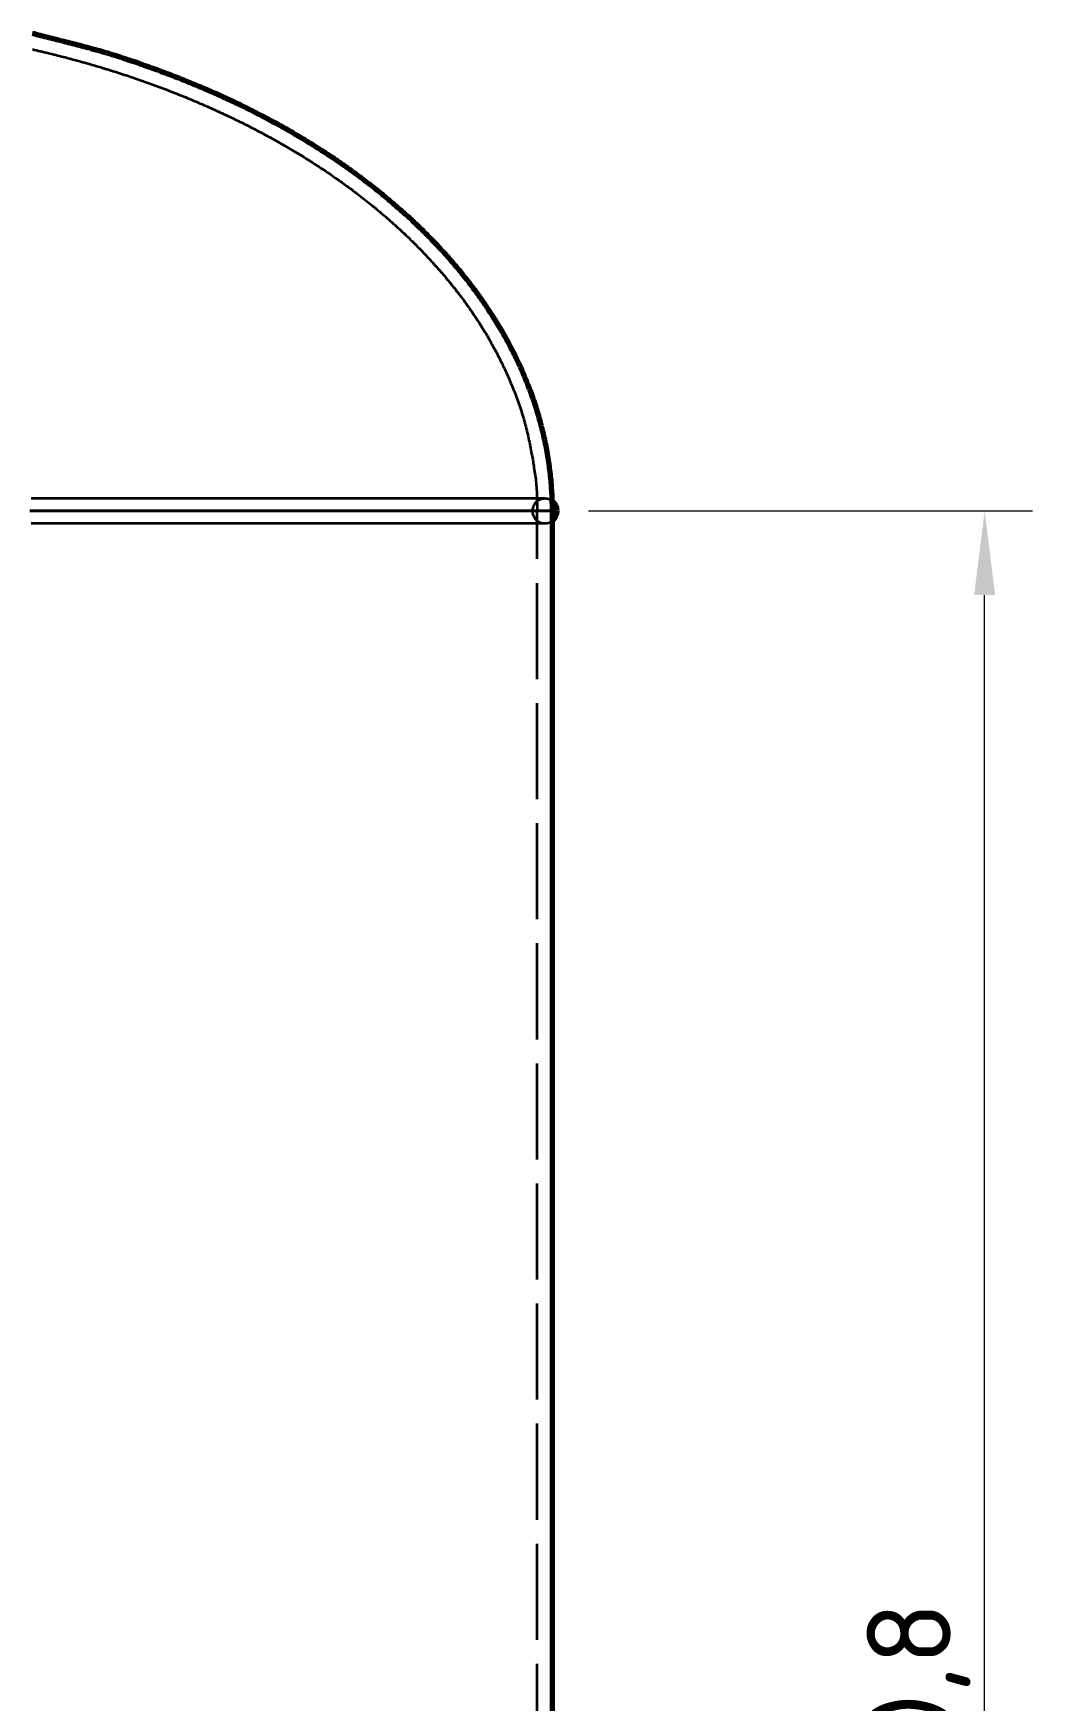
# Model space of a CAD drawing. Header units: millimetres. Extents: x 0 to 594, y 0 to 420.
# Drawn here: x 130.6 to 172.2, y 245.6 to 315 of the extents above; entities that cross this region are included whole.
import ezdxf

# ---------------------------------------------------------------- set-up
doc = ezdxf.new("R2010")
doc.units = ezdxf.units.MM
doc.linetypes.add('IRAM-E-TRAZOS', pattern=[5, 4, -1])
for name, color, linetype, lineweight in [('01-VISIBLE', 7, 'CONTINUOUS', 70), ('02-OCULTA', 4, 'IRAM-E-TRAZOS', 35), ('04-COTA', 3, 'CONTINUOUS', 18)]:
    doc.layers.add(name, color=color, linetype=linetype, lineweight=lineweight)
doc.styles.add('ISO3098', font='isocpeur.ttf')
doc.dimstyles.new('FLAMA-IRAM', dxfattribs={"dimtxt": 3.5, "dimasz": 3.5, "dimexe": 2, "dimexo": 1.5, "dimgap": 1, "dimtad": 1, "dimdec": 1, "dimtxsty": 'ISO3098', "dimblk": 'IRAM_FLECHA', "dimblk1": 'IRAM_FLECHA', "dimblk2": 'IRAM_FLECHA', "dimcen": 2.5, "dimclrd": 3, "dimclre": 3, "dimclrt": 3, "dimazin": 3, "dimtfac": 1, "dimtmove": 0, "dimatfit": 3, "dimlwd": 18, "dimlwe": 18})

# ---------------------------------------------------------------- blocks, each defined once
blk = doc.blocks.new('IRAM_FLECHA')
blk.add_solid([(0, 0), (-1, 0.125), (-1, -0.125)])

msp = doc.modelspace()

# ---------------------------------------------------------------- linework, layer by layer
at = {"layer": '01-VISIBLE'}
msp.add_line((152.25, 188.133), (152.25, 295.133), dxfattribs=at)
msp.add_lwpolyline([(152.25, 295.133), (152.25, 295.219), (152.249, 295.304), (152.248, 295.389), (152.246, 295.474), (152.243, 295.559), (152.241, 295.644), (152.237, 295.729), (152.233, 295.814), (152.229, 295.899), (152.224, 295.984), (152.218, 296.069), (152.212, 296.154), (152.206, 296.238), (152.199, 296.323), (152.191, 296.408), (152.183, 296.493), (152.174, 296.577), (152.165, 296.662), (152.155, 296.747), (152.145, 296.831), (152.135, 296.915), (152.123, 297), (152.112, 297.084), (152.099, 297.168), (152.087, 297.252), (152.073, 297.336), (152.06, 297.42), (152.045, 297.504), (152.031, 297.588), (152.015, 297.672), (151.999, 297.755), (151.983, 297.839), (151.966, 297.922), (151.949, 298.006), (151.931, 298.089), (151.913, 298.172), (151.894, 298.255), (151.875, 298.338), (151.855, 298.421), (151.835, 298.503), (151.815, 298.586), (151.793, 298.668), (151.772, 298.751), (151.75, 298.833), (151.727, 298.915), (151.704, 298.997), (151.68, 299.079), (151.656, 299.16), (151.632, 299.242), (151.607, 299.323), (151.581, 299.404), (151.555, 299.485), (151.529, 299.566), (151.502, 299.647), (151.475, 299.727), (151.447, 299.808), (151.419, 299.888), (151.39, 299.968), (151.361, 300.048), (151.332, 300.128), (151.302, 300.208), (151.271, 300.287), (151.24, 300.367), (151.209, 300.446), (151.177, 300.525), (151.145, 300.603), (151.113, 300.682), (151.08, 300.76), (151.046, 300.839), (151.013, 300.917), (150.978, 300.995), (150.944, 301.072), (150.909, 301.15), (150.873, 301.227), (150.837, 301.304), (150.801, 301.381), (150.764, 301.458), (150.727, 301.535), (150.69, 301.611), (150.652, 301.687), (150.613, 301.763), (150.575, 301.839), (150.536, 301.915), (150.496, 301.99), (150.456, 302.065), (150.416, 302.14), (150.376, 302.215), (150.335, 302.29), (150.293, 302.364), (150.252, 302.438), (150.21, 302.512), (150.167, 302.586), (150.124, 302.66), (150.081, 302.733), (150.038, 302.806), (149.994, 302.879), (149.95, 302.952), (149.905, 303.024), (149.86, 303.096), (149.815, 303.169), (149.769, 303.24), (149.723, 303.312), (149.677, 303.383), (149.631, 303.455), (149.584, 303.526), (149.536, 303.596), (149.489, 303.667), (149.441, 303.737), (149.393, 303.807), (149.344, 303.877), (149.295, 303.947), (149.246, 304.016), (149.197, 304.086), (149.147, 304.155), (149.097, 304.223), (149.046, 304.292), (148.996, 304.36), (148.945, 304.428), (148.893, 304.496), (148.842, 304.564), (148.79, 304.632), (148.738, 304.699), (148.685, 304.766), (148.632, 304.832), (148.579, 304.899), (148.526, 304.965), (148.473, 305.031), (148.419, 305.097), (148.365, 305.163), (148.31, 305.228), (148.255, 305.294), (148.2, 305.359), (148.145, 305.423), (148.09, 305.488), (148.034, 305.552), (147.978, 305.616), (147.922, 305.68), (147.865, 305.744), (147.808, 305.807), (147.751, 305.87), (147.694, 305.933), (147.637, 305.996), (147.579, 306.058), (147.521, 306.121), (147.463, 306.183), (147.404, 306.244), (147.345, 306.306), (147.286, 306.367), (147.227, 306.428), (147.168, 306.489), (147.108, 306.55), (147.048, 306.61), (146.988, 306.671), (146.928, 306.731), (146.867, 306.79), (146.806, 306.85), (146.745, 306.909), (146.684, 306.968), (146.623, 307.027), (146.561, 307.086), (146.499, 307.144), (146.437, 307.203), (146.375, 307.261), (146.312, 307.318), (146.25, 307.376), (146.187, 307.433), (146.124, 307.49), (146.06, 307.547), (145.997, 307.604), (145.933, 307.66), (145.869, 307.716), (145.805, 307.772), (145.741, 307.828), (145.677, 307.884), (145.612, 307.939), (145.547, 307.994), (145.482, 308.049), (145.417, 308.104), (145.351, 308.158), (145.286, 308.213), (145.22, 308.267), (145.154, 308.32), (145.088, 308.374), (145.022, 308.427), (144.955, 308.48), (144.889, 308.533), (144.822, 308.586), (144.755, 308.639), (144.688, 308.691), (144.62, 308.743), (144.553, 308.795), (144.485, 308.846), (144.418, 308.898), (144.35, 308.949), (144.282, 309), (144.213, 309.051), (144.145, 309.101), (144.076, 309.152), (144.007, 309.202), (143.939, 309.252), (143.87, 309.302), (143.8, 309.351), (143.731, 309.401), (143.662, 309.45), (143.592, 309.499), (143.522, 309.547), (143.452, 309.596), (143.382, 309.644), (143.312, 309.692), (143.241, 309.74), (143.171, 309.788), (143.1, 309.835), (143.03, 309.882), (142.959, 309.929), (142.888, 309.976), (142.816, 310.023), (142.745, 310.069), (142.674, 310.115), (142.602, 310.161), (142.53, 310.207), (142.458, 310.253), (142.386, 310.298), (142.314, 310.343), (142.242, 310.388), (142.17, 310.433), (142.097, 310.478), (142.025, 310.522), (141.952, 310.566), (141.879, 310.61), (141.806, 310.654), (141.733, 310.697), (141.66, 310.741), (141.586, 310.784), (141.513, 310.827), (141.439, 310.87), (141.366, 310.912), (141.292, 310.955), (141.218, 310.997), (141.144, 311.039), (141.07, 311.081), (140.996, 311.122), (140.921, 311.164), (140.847, 311.205), (140.772, 311.246), (140.698, 311.287), (140.623, 311.327), (140.548, 311.368), (140.473, 311.408), (140.398, 311.448), (140.323, 311.488), (140.248, 311.528), (140.172, 311.567), (140.097, 311.606), (140.021, 311.646), (139.946, 311.685), (139.87, 311.723), (139.794, 311.762), (139.718, 311.8), (139.642, 311.839), (139.566, 311.877), (139.49, 311.914), (139.413, 311.952), (139.337, 311.989), (139.26, 312.027), (139.184, 312.064), (139.107, 312.101), (139.03, 312.137), (138.953, 312.174), (138.876, 312.21), (138.799, 312.246), (138.722, 312.282), (138.645, 312.318), (138.568, 312.353), (138.49, 312.389), (138.413, 312.424), (138.335, 312.459), (138.258, 312.494), (138.18, 312.528), (138.102, 312.562), (138.024, 312.597), (137.946, 312.63), (137.868, 312.664), (137.79, 312.698), (137.711, 312.731), (137.633, 312.764), (137.554, 312.797), (137.476, 312.83), (137.397, 312.863), (137.319, 312.895), (137.24, 312.927), (137.161, 312.959), (137.082, 312.991), (137.003, 313.023), (136.924, 313.055), (136.845, 313.086), (136.766, 313.118), (136.687, 313.149), (136.608, 313.18), (136.528, 313.21), (136.449, 313.241), (136.37, 313.272), (136.29, 313.302), (136.211, 313.332), (136.131, 313.362), (136.051, 313.392), (135.972, 313.422), (135.892, 313.452), (135.812, 313.482), (135.732, 313.511), (135.652, 313.54), (135.572, 313.57), (135.492, 313.599), (135.412, 313.628), (135.332, 313.656), (135.252, 313.685), (135.172, 313.714), (135.092, 313.742), (135.012, 313.77), (134.931, 313.798), (134.851, 313.826), (134.77, 313.853), (134.69, 313.88), (134.609, 313.907), (134.528, 313.934), (134.447, 313.961), (134.366, 313.987), (134.285, 314.013), (134.204, 314.039), (134.123, 314.065), (134.042, 314.09), (133.961, 314.115), (133.879, 314.14), (133.798, 314.164), (133.716, 314.189), (133.635, 314.213), (133.553, 314.237), (133.471, 314.26), (133.389, 314.284), (133.307, 314.307), (133.225, 314.33), (133.143, 314.352), (133.061, 314.375), (132.979, 314.397), (132.897, 314.419), (132.815, 314.441), (132.733, 314.463), (132.65, 314.484), (132.568, 314.506), (132.486, 314.527), (132.403, 314.549), (132.321, 314.57), (132.238, 314.591), (132.156, 314.612), (132.073, 314.633), (131.991, 314.654), (131.908, 314.675), (131.826, 314.696), (131.743, 314.716), (131.661, 314.737), (131.578, 314.758), (131.496, 314.779), (131.413, 314.799), (131.331, 314.82), (131.248, 314.841), (131.166, 314.862), (131.083, 314.883), (131.001, 314.905), (130.919, 314.926), (130.836, 314.948), (130.754, 314.971), (130.673, 314.994), (130.591, 315.018)], dxfattribs=at)
for start, end in [(0, 52.15819), (-51.31781, 0)]:
    msp.add_arc((151.93, 295.133), 0.512, start, end, dxfattribs=at)
at = {"layer": '02-OCULTA'}
msp.add_line((151.61, 188.133), (151.61, 295.133), dxfattribs=at)
for points in [[(130.599, 314.353), (130.68, 314.334), (130.761, 314.316), (130.841, 314.297), (130.921, 314.278), (131.002, 314.259), (131.082, 314.24), (131.163, 314.221), (131.243, 314.202), (131.323, 314.182), (131.403, 314.162), (131.483, 314.142), (131.564, 314.122), (131.644, 314.102), (131.724, 314.082), (131.804, 314.061), (131.884, 314.041), (131.964, 314.02), (132.044, 313.999), (132.124, 313.978), (132.203, 313.956), (132.283, 313.935), (132.363, 313.913), (132.443, 313.892), (132.522, 313.87), (132.602, 313.848), (132.681, 313.825), (132.761, 313.803), (132.84, 313.78), (132.92, 313.758), (132.999, 313.735), (133.079, 313.712), (133.158, 313.689), (133.237, 313.665), (133.316, 313.642), (133.395, 313.618), (133.475, 313.595), (133.554, 313.571), (133.633, 313.546), (133.712, 313.522), (133.791, 313.498), (133.869, 313.473), (133.948, 313.448), (134.027, 313.423), (134.106, 313.398), (134.184, 313.373), (134.263, 313.348), (134.341, 313.322), (134.42, 313.296), (134.498, 313.271), (134.577, 313.245), (134.655, 313.218), (134.733, 313.192), (134.812, 313.165), (134.89, 313.139), (134.968, 313.112), (135.046, 313.085), (135.124, 313.058), (135.202, 313.03), (135.28, 313.003), (135.358, 312.975), (135.436, 312.947), (135.513, 312.919), (135.591, 312.891), (135.668, 312.863), (135.746, 312.834), (135.823, 312.805), (135.901, 312.777), (135.978, 312.748), (136.056, 312.718), (136.133, 312.689), (136.21, 312.66), (136.287, 312.63), (136.364, 312.6), (136.441, 312.57), (136.518, 312.54), (136.595, 312.509), (136.671, 312.479), (136.748, 312.448), (136.825, 312.417), (136.901, 312.386), (136.978, 312.355), (137.054, 312.324), (137.131, 312.292), (137.207, 312.26), (137.283, 312.228), (137.359, 312.196), (137.435, 312.164), (137.511, 312.132), (137.587, 312.099), (137.663, 312.066), (137.739, 312.033), (137.814, 312), (137.89, 311.967), (137.966, 311.934), (138.041, 311.9), (138.116, 311.866), (138.192, 311.832), (138.267, 311.798), (138.342, 311.764), (138.417, 311.729), (138.492, 311.694), (138.567, 311.659), (138.642, 311.624), (138.716, 311.589), (138.791, 311.554), (138.866, 311.518), (138.94, 311.482), (139.014, 311.446), (139.089, 311.41), (139.163, 311.374), (139.237, 311.338), (139.311, 311.301), (139.385, 311.264), (139.459, 311.227), (139.533, 311.19), (139.606, 311.152), (139.68, 311.115), (139.753, 311.077), (139.827, 311.039), (139.9, 311.001), (139.973, 310.963), (140.046, 310.924), (140.119, 310.885), (140.192, 310.847), (140.265, 310.807), (140.338, 310.768), (140.41, 310.729), (140.483, 310.689), (140.555, 310.649), (140.627, 310.609), (140.7, 310.569), (140.772, 310.529), (140.844, 310.488), (140.915, 310.447), (140.987, 310.407), (141.059, 310.365), (141.13, 310.324), (141.202, 310.283), (141.273, 310.241), (141.344, 310.199), (141.415, 310.157), (141.486, 310.115), (141.557, 310.072), (141.628, 310.029), (141.699, 309.987), (141.769, 309.944), (141.84, 309.9), (141.91, 309.857), (141.98, 309.813), (142.05, 309.769), (142.12, 309.725), (142.19, 309.681), (142.259, 309.637), (142.329, 309.592), (142.398, 309.547), (142.468, 309.502), (142.537, 309.457), (142.606, 309.412), (142.675, 309.366), (142.743, 309.32), (142.812, 309.274), (142.88, 309.228), (142.949, 309.182), (143.017, 309.135), (143.085, 309.088), (143.153, 309.041), (143.221, 308.994), (143.288, 308.947), (143.356, 308.899), (143.423, 308.851), (143.491, 308.803), (143.558, 308.755), (143.625, 308.707), (143.691, 308.658), (143.758, 308.609), (143.824, 308.56), (143.891, 308.511), (143.957, 308.461), (144.023, 308.412), (144.089, 308.362), (144.155, 308.312), (144.22, 308.262), (144.285, 308.211), (144.351, 308.16), (144.416, 308.109), (144.481, 308.058), (144.545, 308.007), (144.61, 307.955), (144.674, 307.904), (144.739, 307.852), (144.803, 307.8), (144.867, 307.747), (144.93, 307.695), (144.994, 307.642), (145.057, 307.589), (145.12, 307.536), (145.183, 307.482), (145.246, 307.429), (145.309, 307.375), (145.371, 307.321), (145.433, 307.266), (145.496, 307.212), (145.557, 307.157), (145.619, 307.102), (145.681, 307.047), (145.742, 306.992), (145.803, 306.936), (145.864, 306.88), (145.925, 306.824), (145.985, 306.768), (146.046, 306.712), (146.106, 306.655), (146.166, 306.598), (146.225, 306.541), (146.285, 306.484), (146.344, 306.426), (146.403, 306.368), (146.462, 306.31), (146.521, 306.252), (146.579, 306.194), (146.637, 306.135), (146.695, 306.076), (146.753, 306.017), (146.811, 305.958), (146.868, 305.899), (146.925, 305.839), (146.982, 305.779), (147.039, 305.719), (147.095, 305.658), (147.151, 305.598), (147.207, 305.537), (147.263, 305.476), (147.318, 305.415), (147.373, 305.353), (147.428, 305.291), (147.483, 305.23), (147.537, 305.167), (147.591, 305.105), (147.645, 305.042), (147.699, 304.98), (147.752, 304.917), (147.806, 304.853), (147.858, 304.79), (147.911, 304.726), (147.963, 304.662), (148.015, 304.598), (148.067, 304.534), (148.119, 304.469), (148.17, 304.404), (148.221, 304.339), (148.272, 304.274), (148.322, 304.209), (148.372, 304.143), (148.422, 304.077), (148.472, 304.011), (148.521, 303.945), (148.57, 303.878), (148.618, 303.811), (148.667, 303.744), (148.715, 303.677), (148.763, 303.61), (148.81, 303.542), (148.857, 303.474), (148.904, 303.406), (148.951, 303.338), (148.997, 303.27), (149.043, 303.201), (149.089, 303.132), (149.134, 303.063), (149.179, 302.994), (149.224, 302.924), (149.268, 302.855), (149.312, 302.785), (149.355, 302.715), (149.399, 302.644), (149.442, 302.574), (149.484, 302.503), (149.527, 302.432), (149.568, 302.361), (149.61, 302.289), (149.651, 302.218), (149.692, 302.146), (149.732, 302.074), (149.772, 302.001), (149.812, 301.929), (149.851, 301.856), (149.89, 301.783), (149.929, 301.71), (149.967, 301.637), (150.005, 301.564), (150.042, 301.49), (150.079, 301.416), (150.115, 301.342), (150.152, 301.268), (150.187, 301.193), (150.223, 301.119), (150.258, 301.044), (150.293, 300.969), (150.327, 300.894), (150.361, 300.818), (150.394, 300.743), (150.428, 300.667), (150.46, 300.591), (150.493, 300.515), (150.525, 300.439), (150.557, 300.363), (150.588, 300.287), (150.619, 300.21), (150.65, 300.133), (150.68, 300.056), (150.71, 299.979), (150.739, 299.902), (150.768, 299.825), (150.797, 299.747), (150.825, 299.67), (150.852, 299.592), (150.879, 299.514), (150.906, 299.435), (150.932, 299.357), (150.958, 299.279), (150.983, 299.2), (151.007, 299.121), (151.031, 299.042), (151.055, 298.963), (151.077, 298.883), (151.1, 298.804), (151.121, 298.724), (151.142, 298.644), (151.163, 298.564), (151.183, 298.484), (151.202, 298.404), (151.221, 298.323), (151.239, 298.243), (151.257, 298.162), (151.274, 298.081), (151.291, 298), (151.308, 297.919), (151.324, 297.838), (151.34, 297.757), (151.355, 297.676), (151.37, 297.595), (151.385, 297.514), (151.4, 297.432), (151.414, 297.351), (151.428, 297.269), (151.442, 297.188), (151.455, 297.107), (151.469, 297.025), (151.482, 296.943), (151.495, 296.862), (151.508, 296.78), (151.521, 296.699), (151.533, 296.617), (151.544, 296.535), (151.555, 296.453), (151.565, 296.371), (151.573, 296.289), (151.58, 296.207), (151.586, 296.124), (151.591, 296.042), (151.595, 295.959), (151.599, 295.877), (151.602, 295.794), (151.604, 295.712), (151.606, 295.629), (151.607, 295.546), (151.608, 295.464), (151.609, 295.381), (151.61, 295.299), (151.61, 295.216), (151.61, 295.133)], [(152.25, 295.133), (152.09, 295.133), (151.93, 295.133), (151.77, 295.133), (151.61, 295.133), (151.45, 295.133), (151.29, 295.133), (151.13, 295.133), (150.97, 295.133), (150.81, 295.133), (150.65, 295.133), (150.49, 295.133), (150.33, 295.133), (150.17, 295.133), (150.01, 295.133), (149.85, 295.133), (149.69, 295.133), (149.53, 295.133), (149.37, 295.133), (149.21, 295.133), (149.05, 295.133), (148.89, 295.133), (148.73, 295.133), (148.57, 295.133), (148.41, 295.133), (148.25, 295.133), (148.09, 295.133), (147.93, 295.133), (147.77, 295.133), (147.61, 295.133), (147.45, 295.133), (147.29, 295.133), (147.13, 295.133), (146.97, 295.133), (146.81, 295.133), (146.65, 295.133), (146.49, 295.133), (146.33, 295.133), (146.17, 295.133), (146.01, 295.133), (145.85, 295.133), (145.69, 295.133), (145.53, 295.133), (145.37, 295.133), (145.21, 295.133), (145.05, 295.133), (144.89, 295.133), (144.73, 295.133), (144.57, 295.133), (144.41, 295.133), (144.25, 295.133), (144.09, 295.133), (143.93, 295.133), (143.77, 295.133), (143.61, 295.133), (143.45, 295.133), (143.29, 295.133), (143.13, 295.133), (142.97, 295.133), (142.81, 295.133), (142.65, 295.133), (142.49, 295.133), (142.33, 295.133), (142.17, 295.133), (142.01, 295.133), (141.85, 295.133), (141.69, 295.133), (141.53, 295.133), (141.37, 295.133), (141.21, 295.133), (141.05, 295.133), (140.89, 295.133), (140.73, 295.133), (140.57, 295.133), (140.41, 295.133), (140.25, 295.133), (140.09, 295.133), (139.93, 295.133), (139.77, 295.133), (139.61, 295.133), (139.45, 295.133), (139.29, 295.133), (139.13, 295.133), (138.97, 295.133), (138.81, 295.133), (138.65, 295.133), (138.49, 295.133), (138.33, 295.133), (138.17, 295.133), (138.01, 295.133), (137.85, 295.133), (137.69, 295.133), (137.53, 295.133), (137.37, 295.133), (137.21, 295.133), (137.05, 295.133), (136.89, 295.133), (136.73, 295.133), (136.57, 295.133), (136.41, 295.133), (136.25, 295.133), (136.09, 295.133), (135.93, 295.133), (135.77, 295.133), (135.61, 295.133), (135.45, 295.133), (135.29, 295.133), (135.13, 295.133), (134.97, 295.133), (134.81, 295.133), (134.65, 295.133), (134.49, 295.133), (134.33, 295.133), (134.17, 295.133), (134.01, 295.133), (133.85, 295.133), (133.69, 295.133), (133.53, 295.133), (133.37, 295.133), (133.21, 295.133), (133.05, 295.133), (132.89, 295.133), (132.73, 295.133), (132.57, 295.133), (132.41, 295.133), (132.25, 295.133), (132.09, 295.133), (131.93, 295.133), (131.77, 295.133), (131.61, 295.133), (131.45, 295.133), (131.29, 295.133), (131.13, 295.133), (130.97, 295.133), (130.81, 295.133), (130.65, 295.133), (130.49, 295.133)], [(130.49, 295.133), (130.65, 295.133), (130.81, 295.133), (130.97, 295.133), (131.13, 295.133), (131.29, 295.133), (131.45, 295.133), (131.61, 295.133), (131.77, 295.133), (131.93, 295.133), (132.09, 295.133), (132.25, 295.133), (132.41, 295.133), (132.57, 295.133), (132.73, 295.133), (132.89, 295.133), (133.05, 295.133), (133.21, 295.133), (133.37, 295.133), (133.53, 295.133), (133.69, 295.133), (133.85, 295.133), (134.01, 295.133), (134.17, 295.133), (134.33, 295.133), (134.49, 295.133), (134.65, 295.133), (134.81, 295.133), (134.97, 295.133), (135.13, 295.133), (135.29, 295.133), (135.45, 295.133), (135.61, 295.133), (135.77, 295.133), (135.93, 295.133), (136.09, 295.133), (136.25, 295.133), (136.41, 295.133), (136.57, 295.133), (136.73, 295.133), (136.89, 295.133), (137.05, 295.133), (137.21, 295.133), (137.37, 295.133), (137.53, 295.133), (137.69, 295.133), (137.85, 295.133), (138.01, 295.133), (138.17, 295.133), (138.33, 295.133), (138.49, 295.133), (138.65, 295.133), (138.81, 295.133), (138.97, 295.133), (139.13, 295.133), (139.29, 295.133), (139.45, 295.133), (139.61, 295.133), (139.77, 295.133), (139.93, 295.133), (140.09, 295.133), (140.25, 295.133), (140.41, 295.133), (140.57, 295.133), (140.73, 295.133), (140.89, 295.133), (141.05, 295.133), (141.21, 295.133), (141.37, 295.133), (141.53, 295.133), (141.69, 295.133), (141.85, 295.133), (142.01, 295.133), (142.17, 295.133), (142.33, 295.133), (142.49, 295.133), (142.65, 295.133), (142.81, 295.133), (142.97, 295.133), (143.13, 295.133), (143.29, 295.133), (143.45, 295.133), (143.61, 295.133), (143.77, 295.133), (143.93, 295.133), (144.09, 295.133), (144.25, 295.133), (144.41, 295.133), (144.57, 295.133), (144.73, 295.133), (144.89, 295.133), (145.05, 295.133), (145.21, 295.133), (145.37, 295.133), (145.53, 295.133), (145.69, 295.133), (145.85, 295.133), (146.01, 295.133), (146.17, 295.133), (146.33, 295.133), (146.49, 295.133), (146.65, 295.133), (146.81, 295.133), (146.97, 295.133), (147.13, 295.133), (147.29, 295.133), (147.45, 295.133), (147.61, 295.133), (147.77, 295.133), (147.93, 295.133), (148.09, 295.133), (148.25, 295.133), (148.41, 295.133), (148.57, 295.133), (148.73, 295.133), (148.89, 295.133), (149.05, 295.133), (149.21, 295.133), (149.37, 295.133), (149.53, 295.133), (149.69, 295.133), (149.85, 295.133), (150.01, 295.133), (150.17, 295.133), (150.33, 295.133), (150.49, 295.133), (150.65, 295.133), (150.81, 295.133), (150.97, 295.133), (151.13, 295.133), (151.29, 295.133), (151.45, 295.133), (151.61, 295.133), (151.77, 295.133), (151.93, 295.133), (152.09, 295.133), (152.25, 295.133)], [(152.25, 295.133), (152.09, 295.133), (151.93, 295.133), (151.77, 295.133), (151.61, 295.133), (151.45, 295.133), (151.29, 295.133), (151.13, 295.133), (150.97, 295.133), (150.81, 295.133), (150.65, 295.133), (150.49, 295.133), (150.33, 295.133), (150.17, 295.133), (150.01, 295.133), (149.85, 295.133), (149.69, 295.133), (149.53, 295.133), (149.37, 295.133), (149.21, 295.133), (149.05, 295.133), (148.89, 295.133), (148.73, 295.133), (148.57, 295.133), (148.41, 295.133), (148.25, 295.133), (148.09, 295.133), (147.93, 295.133), (147.77, 295.133), (147.61, 295.133), (147.45, 295.133), (147.29, 295.133), (147.13, 295.133), (146.97, 295.133), (146.81, 295.133), (146.65, 295.133), (146.49, 295.133), (146.33, 295.133), (146.17, 295.133), (146.01, 295.133), (145.85, 295.133), (145.69, 295.133), (145.53, 295.133), (145.37, 295.133), (145.21, 295.133), (145.05, 295.133), (144.89, 295.133), (144.73, 295.133), (144.57, 295.133), (144.41, 295.133), (144.25, 295.133), (144.09, 295.133), (143.93, 295.133), (143.77, 295.133), (143.61, 295.133), (143.45, 295.133), (143.29, 295.133), (143.13, 295.133), (142.97, 295.133), (142.81, 295.133), (142.65, 295.133), (142.49, 295.133), (142.33, 295.133), (142.17, 295.133), (142.01, 295.133), (141.85, 295.133), (141.69, 295.133), (141.53, 295.133), (141.37, 295.133), (141.21, 295.133), (141.05, 295.133), (140.89, 295.133), (140.73, 295.133), (140.57, 295.133), (140.41, 295.133), (140.25, 295.133), (140.09, 295.133), (139.93, 295.133), (139.77, 295.133), (139.61, 295.133), (139.45, 295.133), (139.29, 295.133), (139.13, 295.133), (138.97, 295.133), (138.81, 295.133), (138.65, 295.133), (138.49, 295.133), (138.33, 295.133), (138.17, 295.133), (138.01, 295.133), (137.85, 295.133), (137.69, 295.133), (137.53, 295.133), (137.37, 295.133), (137.21, 295.133), (137.05, 295.133), (136.89, 295.133), (136.73, 295.133), (136.57, 295.133), (136.41, 295.133), (136.25, 295.133), (136.09, 295.133), (135.93, 295.133), (135.77, 295.133), (135.61, 295.133), (135.45, 295.133), (135.29, 295.133), (135.13, 295.133), (134.97, 295.133), (134.81, 295.133), (134.65, 295.133), (134.49, 295.133), (134.33, 295.133), (134.17, 295.133), (134.01, 295.133), (133.85, 295.133), (133.69, 295.133), (133.53, 295.133), (133.37, 295.133), (133.21, 295.133), (133.05, 295.133), (132.89, 295.133), (132.73, 295.133), (132.57, 295.133), (132.41, 295.133), (132.25, 295.133), (132.09, 295.133), (131.93, 295.133), (131.77, 295.133), (131.61, 295.133), (131.45, 295.133), (131.29, 295.133), (131.13, 295.133), (130.97, 295.133), (130.81, 295.133), (130.65, 295.133), (130.49, 295.133)], [(130.49, 295.133), (130.65, 295.133), (130.81, 295.133), (130.97, 295.133), (131.13, 295.133), (131.29, 295.133), (131.45, 295.133), (131.61, 295.133), (131.77, 295.133), (131.93, 295.133), (132.09, 295.133), (132.25, 295.133), (132.41, 295.133), (132.57, 295.133), (132.73, 295.133), (132.89, 295.133), (133.05, 295.133), (133.21, 295.133), (133.37, 295.133), (133.53, 295.133), (133.69, 295.133), (133.85, 295.133), (134.01, 295.133), (134.17, 295.133), (134.33, 295.133), (134.49, 295.133), (134.65, 295.133), (134.81, 295.133), (134.97, 295.133), (135.13, 295.133), (135.29, 295.133), (135.45, 295.133), (135.61, 295.133), (135.77, 295.133), (135.93, 295.133), (136.09, 295.133), (136.25, 295.133), (136.41, 295.133), (136.57, 295.133), (136.73, 295.133), (136.89, 295.133), (137.05, 295.133), (137.21, 295.133), (137.37, 295.133), (137.53, 295.133), (137.69, 295.133), (137.85, 295.133), (138.01, 295.133), (138.17, 295.133), (138.33, 295.133), (138.49, 295.133), (138.65, 295.133), (138.81, 295.133), (138.97, 295.133), (139.13, 295.133), (139.29, 295.133), (139.45, 295.133), (139.61, 295.133), (139.77, 295.133), (139.93, 295.133), (140.09, 295.133), (140.25, 295.133), (140.41, 295.133), (140.57, 295.133), (140.73, 295.133), (140.89, 295.133), (141.05, 295.133), (141.21, 295.133), (141.37, 295.133), (141.53, 295.133), (141.69, 295.133), (141.85, 295.133), (142.01, 295.133), (142.17, 295.133), (142.33, 295.133), (142.49, 295.133), (142.65, 295.133), (142.81, 295.133), (142.97, 295.133), (143.13, 295.133), (143.29, 295.133), (143.45, 295.133), (143.61, 295.133), (143.77, 295.133), (143.93, 295.133), (144.09, 295.133), (144.25, 295.133), (144.41, 295.133), (144.57, 295.133), (144.73, 295.133), (144.89, 295.133), (145.05, 295.133), (145.21, 295.133), (145.37, 295.133), (145.53, 295.133), (145.69, 295.133), (145.85, 295.133), (146.01, 295.133), (146.17, 295.133), (146.33, 295.133), (146.49, 295.133), (146.65, 295.133), (146.81, 295.133), (146.97, 295.133), (147.13, 295.133), (147.29, 295.133), (147.45, 295.133), (147.61, 295.133), (147.77, 295.133), (147.93, 295.133), (148.09, 295.133), (148.25, 295.133), (148.41, 295.133), (148.57, 295.133), (148.73, 295.133), (148.89, 295.133), (149.05, 295.133), (149.21, 295.133), (149.37, 295.133), (149.53, 295.133), (149.69, 295.133), (149.85, 295.133), (150.01, 295.133), (150.17, 295.133), (150.33, 295.133), (150.49, 295.133), (150.65, 295.133), (150.81, 295.133), (150.97, 295.133), (151.13, 295.133), (151.29, 295.133), (151.45, 295.133), (151.61, 295.133), (151.77, 295.133), (151.93, 295.133), (152.09, 295.133), (152.25, 295.133)], [(151.93, 295.645), (151.772, 295.645), (151.613, 295.645), (151.455, 295.645), (151.297, 295.645), (151.138, 295.645), (150.98, 295.645), (150.821, 295.645), (150.663, 295.645), (150.505, 295.645), (150.346, 295.645), (150.188, 295.645), (150.029, 295.645), (149.871, 295.645), (149.712, 295.645), (149.554, 295.645), (149.396, 295.645), (149.237, 295.645), (149.079, 295.645), (148.92, 295.645), (148.762, 295.645), (148.604, 295.645), (148.445, 295.645), (148.287, 295.645), (148.128, 295.645), (147.97, 295.645), (147.812, 295.645), (147.653, 295.645), (147.495, 295.645), (147.336, 295.645), (147.178, 295.645), (147.02, 295.645), (146.861, 295.645), (146.703, 295.645), (146.544, 295.645), (146.386, 295.645), (146.228, 295.645), (146.069, 295.645), (145.911, 295.645), (145.752, 295.645), (145.594, 295.645), (145.436, 295.645), (145.277, 295.645), (145.119, 295.645), (144.96, 295.645), (144.802, 295.645), (144.644, 295.645), (144.485, 295.645), (144.327, 295.645), (144.168, 295.645), (144.01, 295.645), (143.852, 295.645), (143.693, 295.645), (143.535, 295.645), (143.376, 295.645), (143.218, 295.645), (143.06, 295.645), (142.901, 295.645), (142.743, 295.645), (142.584, 295.645), (142.426, 295.645), (142.268, 295.645), (142.109, 295.645), (141.951, 295.645), (141.792, 295.645), (141.634, 295.645), (141.476, 295.645), (141.317, 295.645), (141.159, 295.645), (141, 295.645), (140.842, 295.645), (140.684, 295.645), (140.525, 295.645), (140.367, 295.645), (140.208, 295.645), (140.05, 295.645), (139.892, 295.645), (139.733, 295.645), (139.575, 295.645), (139.416, 295.645), (139.258, 295.645), (139.1, 295.645), (138.941, 295.645), (138.783, 295.645), (138.624, 295.645), (138.466, 295.645), (138.308, 295.645), (138.149, 295.645), (137.991, 295.645), (137.832, 295.645), (137.674, 295.645), (137.516, 295.645), (137.357, 295.645), (137.199, 295.645), (137.04, 295.645), (136.882, 295.645), (136.724, 295.645), (136.565, 295.645), (136.407, 295.645), (136.248, 295.645), (136.09, 295.645), (135.932, 295.645), (135.773, 295.645), (135.615, 295.645), (135.456, 295.645), (135.298, 295.645), (135.14, 295.645), (134.981, 295.645), (134.823, 295.645), (134.664, 295.645), (134.506, 295.645), (134.348, 295.645), (134.189, 295.645), (134.031, 295.645), (133.872, 295.645), (133.714, 295.645), (133.556, 295.645), (133.397, 295.645), (133.239, 295.645), (133.08, 295.645), (132.922, 295.645), (132.764, 295.645), (132.605, 295.645), (132.447, 295.645), (132.288, 295.645), (132.13, 295.645), (131.972, 295.645), (131.813, 295.645), (131.655, 295.645), (131.496, 295.645), (131.338, 295.645), (131.18, 295.645), (131.021, 295.645), (130.863, 295.645), (130.704, 295.645), (130.546, 295.645)], [(151.93, 295.645), (151.772, 295.645), (151.613, 295.645), (151.455, 295.645), (151.297, 295.645), (151.138, 295.645), (150.98, 295.645), (150.821, 295.645), (150.663, 295.645), (150.505, 295.645), (150.346, 295.645), (150.188, 295.645), (150.029, 295.645), (149.871, 295.645), (149.712, 295.645), (149.554, 295.645), (149.396, 295.645), (149.237, 295.645), (149.079, 295.645), (148.92, 295.645), (148.762, 295.645), (148.604, 295.645), (148.445, 295.645), (148.287, 295.645), (148.128, 295.645), (147.97, 295.645), (147.812, 295.645), (147.653, 295.645), (147.495, 295.645), (147.336, 295.645), (147.178, 295.645), (147.02, 295.645), (146.861, 295.645), (146.703, 295.645), (146.544, 295.645), (146.386, 295.645), (146.228, 295.645), (146.069, 295.645), (145.911, 295.645), (145.752, 295.645), (145.594, 295.645), (145.436, 295.645), (145.277, 295.645), (145.119, 295.645), (144.96, 295.645), (144.802, 295.645), (144.644, 295.645), (144.485, 295.645), (144.327, 295.645), (144.168, 295.645), (144.01, 295.645), (143.852, 295.645), (143.693, 295.645), (143.535, 295.645), (143.376, 295.645), (143.218, 295.645), (143.06, 295.645), (142.901, 295.645), (142.743, 295.645), (142.584, 295.645), (142.426, 295.645), (142.268, 295.645), (142.109, 295.645), (141.951, 295.645), (141.792, 295.645), (141.634, 295.645), (141.476, 295.645), (141.317, 295.645), (141.159, 295.645), (141, 295.645), (140.842, 295.645), (140.684, 295.645), (140.525, 295.645), (140.367, 295.645), (140.208, 295.645), (140.05, 295.645), (139.892, 295.645), (139.733, 295.645), (139.575, 295.645), (139.416, 295.645), (139.258, 295.645), (139.1, 295.645), (138.941, 295.645), (138.783, 295.645), (138.624, 295.645), (138.466, 295.645), (138.308, 295.645), (138.149, 295.645), (137.991, 295.645), (137.832, 295.645), (137.674, 295.645), (137.516, 295.645), (137.357, 295.645), (137.199, 295.645), (137.04, 295.645), (136.882, 295.645), (136.724, 295.645), (136.565, 295.645), (136.407, 295.645), (136.248, 295.645), (136.09, 295.645), (135.932, 295.645), (135.773, 295.645), (135.615, 295.645), (135.456, 295.645), (135.298, 295.645), (135.14, 295.645), (134.981, 295.645), (134.823, 295.645), (134.664, 295.645), (134.506, 295.645), (134.348, 295.645), (134.189, 295.645), (134.031, 295.645), (133.872, 295.645), (133.714, 295.645), (133.556, 295.645), (133.397, 295.645), (133.239, 295.645), (133.08, 295.645), (132.922, 295.645), (132.764, 295.645), (132.605, 295.645), (132.447, 295.645), (132.288, 295.645), (132.13, 295.645), (131.972, 295.645), (131.813, 295.645), (131.655, 295.645), (131.496, 295.645), (131.338, 295.645), (131.18, 295.645), (131.021, 295.645), (130.863, 295.645), (130.704, 295.645), (130.546, 295.645)], [(151.61, 295.133), (151.453, 295.133), (151.296, 295.133), (151.14, 295.133), (150.983, 295.133), (150.826, 295.133), (150.669, 295.133), (150.512, 295.133), (150.356, 295.133), (150.199, 295.133), (150.042, 295.133), (149.885, 295.133), (149.728, 295.133), (149.572, 295.133), (149.415, 295.133), (149.258, 295.133), (149.101, 295.133), (148.944, 295.133), (148.788, 295.133), (148.631, 295.133), (148.474, 295.133), (148.317, 295.133), (148.16, 295.133), (148.004, 295.133), (147.847, 295.133), (147.69, 295.133), (147.533, 295.133), (147.376, 295.133), (147.22, 295.133), (147.063, 295.133), (146.906, 295.133), (146.749, 295.133), (146.592, 295.133), (146.436, 295.133), (146.279, 295.133), (146.122, 295.133), (145.965, 295.133), (145.808, 295.133), (145.652, 295.133), (145.495, 295.133), (145.338, 295.133), (145.181, 295.133), (145.024, 295.133), (144.868, 295.133), (144.711, 295.133), (144.554, 295.133), (144.397, 295.133), (144.24, 295.133), (144.084, 295.133), (143.927, 295.133), (143.77, 295.133), (143.613, 295.133), (143.456, 295.133), (143.3, 295.133), (143.143, 295.133), (142.986, 295.133), (142.829, 295.133), (142.672, 295.133), (142.516, 295.133), (142.359, 295.133), (142.202, 295.133), (142.045, 295.133), (141.888, 295.133), (141.732, 295.133), (141.575, 295.133), (141.418, 295.133), (141.261, 295.133), (141.104, 295.133), (140.948, 295.133), (140.791, 295.133), (140.634, 295.133), (140.477, 295.133), (140.32, 295.133), (140.164, 295.133), (140.007, 295.133), (139.85, 295.133), (139.693, 295.133), (139.536, 295.133), (139.38, 295.133), (139.223, 295.133), (139.066, 295.133), (138.909, 295.133), (138.752, 295.133), (138.596, 295.133), (138.439, 295.133), (138.282, 295.133), (138.125, 295.133), (137.968, 295.133), (137.812, 295.133), (137.655, 295.133), (137.498, 295.133), (137.341, 295.133), (137.184, 295.133), (137.028, 295.133), (136.871, 295.133), (136.714, 295.133), (136.557, 295.133), (136.4, 295.133), (136.244, 295.133), (136.087, 295.133), (135.93, 295.133), (135.773, 295.133), (135.616, 295.133), (135.46, 295.133), (135.303, 295.133), (135.146, 295.133), (134.989, 295.133), (134.832, 295.133), (134.676, 295.133), (134.519, 295.133), (134.362, 295.133), (134.205, 295.133), (134.048, 295.133), (133.892, 295.133), (133.735, 295.133), (133.578, 295.133), (133.421, 295.133), (133.264, 295.133), (133.108, 295.133), (132.951, 295.133), (132.794, 295.133), (132.637, 295.133), (132.48, 295.133), (132.324, 295.133), (132.167, 295.133), (132.01, 295.133), (131.853, 295.133), (131.696, 295.133), (131.54, 295.133), (131.383, 295.133), (131.226, 295.133), (131.069, 295.133), (130.912, 295.133), (130.756, 295.133), (130.599, 295.133)], [(130.599, 295.133), (130.756, 295.133), (130.912, 295.133), (131.069, 295.133), (131.226, 295.133), (131.383, 295.133), (131.54, 295.133), (131.696, 295.133), (131.853, 295.133), (132.01, 295.133), (132.167, 295.133), (132.324, 295.133), (132.48, 295.133), (132.637, 295.133), (132.794, 295.133), (132.951, 295.133), (133.108, 295.133), (133.264, 295.133), (133.421, 295.133), (133.578, 295.133), (133.735, 295.133), (133.892, 295.133), (134.048, 295.133), (134.205, 295.133), (134.362, 295.133), (134.519, 295.133), (134.676, 295.133), (134.832, 295.133), (134.989, 295.133), (135.146, 295.133), (135.303, 295.133), (135.46, 295.133), (135.616, 295.133), (135.773, 295.133), (135.93, 295.133), (136.087, 295.133), (136.244, 295.133), (136.4, 295.133), (136.557, 295.133), (136.714, 295.133), (136.871, 295.133), (137.028, 295.133), (137.184, 295.133), (137.341, 295.133), (137.498, 295.133), (137.655, 295.133), (137.812, 295.133), (137.968, 295.133), (138.125, 295.133), (138.282, 295.133), (138.439, 295.133), (138.596, 295.133), (138.752, 295.133), (138.909, 295.133), (139.066, 295.133), (139.223, 295.133), (139.38, 295.133), (139.536, 295.133), (139.693, 295.133), (139.85, 295.133), (140.007, 295.133), (140.164, 295.133), (140.32, 295.133), (140.477, 295.133), (140.634, 295.133), (140.791, 295.133), (140.948, 295.133), (141.104, 295.133), (141.261, 295.133), (141.418, 295.133), (141.575, 295.133), (141.732, 295.133), (141.888, 295.133), (142.045, 295.133), (142.202, 295.133), (142.359, 295.133), (142.516, 295.133), (142.672, 295.133), (142.829, 295.133), (142.986, 295.133), (143.143, 295.133), (143.3, 295.133), (143.456, 295.133), (143.613, 295.133), (143.77, 295.133), (143.927, 295.133), (144.084, 295.133), (144.24, 295.133), (144.397, 295.133), (144.554, 295.133), (144.711, 295.133), (144.868, 295.133), (145.024, 295.133), (145.181, 295.133), (145.338, 295.133), (145.495, 295.133), (145.652, 295.133), (145.808, 295.133), (145.965, 295.133), (146.122, 295.133), (146.279, 295.133), (146.436, 295.133), (146.592, 295.133), (146.749, 295.133), (146.906, 295.133), (147.063, 295.133), (147.22, 295.133), (147.376, 295.133), (147.533, 295.133), (147.69, 295.133), (147.847, 295.133), (148.004, 295.133), (148.16, 295.133), (148.317, 295.133), (148.474, 295.133), (148.631, 295.133), (148.788, 295.133), (148.944, 295.133), (149.101, 295.133), (149.258, 295.133), (149.415, 295.133), (149.572, 295.133), (149.728, 295.133), (149.885, 295.133), (150.042, 295.133), (150.199, 295.133), (150.356, 295.133), (150.512, 295.133), (150.669, 295.133), (150.826, 295.133), (150.983, 295.133), (151.14, 295.133), (151.296, 295.133), (151.453, 295.133), (151.61, 295.133)], [(151.61, 295.133), (151.453, 295.133), (151.296, 295.133), (151.14, 295.133), (150.983, 295.133), (150.826, 295.133), (150.669, 295.133), (150.512, 295.133), (150.356, 295.133), (150.199, 295.133), (150.042, 295.133), (149.885, 295.133), (149.728, 295.133), (149.572, 295.133), (149.415, 295.133), (149.258, 295.133), (149.101, 295.133), (148.944, 295.133), (148.788, 295.133), (148.631, 295.133), (148.474, 295.133), (148.317, 295.133), (148.16, 295.133), (148.004, 295.133), (147.847, 295.133), (147.69, 295.133), (147.533, 295.133), (147.376, 295.133), (147.22, 295.133), (147.063, 295.133), (146.906, 295.133), (146.749, 295.133), (146.592, 295.133), (146.436, 295.133), (146.279, 295.133), (146.122, 295.133), (145.965, 295.133), (145.808, 295.133), (145.652, 295.133), (145.495, 295.133), (145.338, 295.133), (145.181, 295.133), (145.024, 295.133), (144.868, 295.133), (144.711, 295.133), (144.554, 295.133), (144.397, 295.133), (144.24, 295.133), (144.084, 295.133), (143.927, 295.133), (143.77, 295.133), (143.613, 295.133), (143.456, 295.133), (143.3, 295.133), (143.143, 295.133), (142.986, 295.133), (142.829, 295.133), (142.672, 295.133), (142.516, 295.133), (142.359, 295.133), (142.202, 295.133), (142.045, 295.133), (141.888, 295.133), (141.732, 295.133), (141.575, 295.133), (141.418, 295.133), (141.261, 295.133), (141.104, 295.133), (140.948, 295.133), (140.791, 295.133), (140.634, 295.133), (140.477, 295.133), (140.32, 295.133), (140.164, 295.133), (140.007, 295.133), (139.85, 295.133), (139.693, 295.133), (139.536, 295.133), (139.38, 295.133), (139.223, 295.133), (139.066, 295.133), (138.909, 295.133), (138.752, 295.133), (138.596, 295.133), (138.439, 295.133), (138.282, 295.133), (138.125, 295.133), (137.968, 295.133), (137.812, 295.133), (137.655, 295.133), (137.498, 295.133), (137.341, 295.133), (137.184, 295.133), (137.028, 295.133), (136.871, 295.133), (136.714, 295.133), (136.557, 295.133), (136.4, 295.133), (136.244, 295.133), (136.087, 295.133), (135.93, 295.133), (135.773, 295.133), (135.616, 295.133), (135.46, 295.133), (135.303, 295.133), (135.146, 295.133), (134.989, 295.133), (134.832, 295.133), (134.676, 295.133), (134.519, 295.133), (134.362, 295.133), (134.205, 295.133), (134.048, 295.133), (133.892, 295.133), (133.735, 295.133), (133.578, 295.133), (133.421, 295.133), (133.264, 295.133), (133.108, 295.133), (132.951, 295.133), (132.794, 295.133), (132.637, 295.133), (132.48, 295.133), (132.324, 295.133), (132.167, 295.133), (132.01, 295.133), (131.853, 295.133), (131.696, 295.133), (131.54, 295.133), (131.383, 295.133), (131.226, 295.133), (131.069, 295.133), (130.912, 295.133), (130.756, 295.133), (130.599, 295.133)], [(130.599, 295.133), (130.756, 295.133), (130.912, 295.133), (131.069, 295.133), (131.226, 295.133), (131.383, 295.133), (131.54, 295.133), (131.696, 295.133), (131.853, 295.133), (132.01, 295.133), (132.167, 295.133), (132.324, 295.133), (132.48, 295.133), (132.637, 295.133), (132.794, 295.133), (132.951, 295.133), (133.108, 295.133), (133.264, 295.133), (133.421, 295.133), (133.578, 295.133), (133.735, 295.133), (133.892, 295.133), (134.048, 295.133), (134.205, 295.133), (134.362, 295.133), (134.519, 295.133), (134.676, 295.133), (134.832, 295.133), (134.989, 295.133), (135.146, 295.133), (135.303, 295.133), (135.46, 295.133), (135.616, 295.133), (135.773, 295.133), (135.93, 295.133), (136.087, 295.133), (136.244, 295.133), (136.4, 295.133), (136.557, 295.133), (136.714, 295.133), (136.871, 295.133), (137.028, 295.133), (137.184, 295.133), (137.341, 295.133), (137.498, 295.133), (137.655, 295.133), (137.812, 295.133), (137.968, 295.133), (138.125, 295.133), (138.282, 295.133), (138.439, 295.133), (138.596, 295.133), (138.752, 295.133), (138.909, 295.133), (139.066, 295.133), (139.223, 295.133), (139.38, 295.133), (139.536, 295.133), (139.693, 295.133), (139.85, 295.133), (140.007, 295.133), (140.164, 295.133), (140.32, 295.133), (140.477, 295.133), (140.634, 295.133), (140.791, 295.133), (140.948, 295.133), (141.104, 295.133), (141.261, 295.133), (141.418, 295.133), (141.575, 295.133), (141.732, 295.133), (141.888, 295.133), (142.045, 295.133), (142.202, 295.133), (142.359, 295.133), (142.516, 295.133), (142.672, 295.133), (142.829, 295.133), (142.986, 295.133), (143.143, 295.133), (143.3, 295.133), (143.456, 295.133), (143.613, 295.133), (143.77, 295.133), (143.927, 295.133), (144.084, 295.133), (144.24, 295.133), (144.397, 295.133), (144.554, 295.133), (144.711, 295.133), (144.868, 295.133), (145.024, 295.133), (145.181, 295.133), (145.338, 295.133), (145.495, 295.133), (145.652, 295.133), (145.808, 295.133), (145.965, 295.133), (146.122, 295.133), (146.279, 295.133), (146.436, 295.133), (146.592, 295.133), (146.749, 295.133), (146.906, 295.133), (147.063, 295.133), (147.22, 295.133), (147.376, 295.133), (147.533, 295.133), (147.69, 295.133), (147.847, 295.133), (148.004, 295.133), (148.16, 295.133), (148.317, 295.133), (148.474, 295.133), (148.631, 295.133), (148.788, 295.133), (148.944, 295.133), (149.101, 295.133), (149.258, 295.133), (149.415, 295.133), (149.572, 295.133), (149.728, 295.133), (149.885, 295.133), (150.042, 295.133), (150.199, 295.133), (150.356, 295.133), (150.512, 295.133), (150.669, 295.133), (150.826, 295.133), (150.983, 295.133), (151.14, 295.133), (151.296, 295.133), (151.453, 295.133), (151.61, 295.133)], [(130.546, 294.621), (130.704, 294.621), (130.863, 294.621), (131.021, 294.621), (131.18, 294.621), (131.338, 294.621), (131.496, 294.621), (131.655, 294.621), (131.813, 294.621), (131.972, 294.621), (132.13, 294.621), (132.288, 294.621), (132.447, 294.621), (132.605, 294.621), (132.764, 294.621), (132.922, 294.621), (133.08, 294.621), (133.239, 294.621), (133.397, 294.621), (133.556, 294.621), (133.714, 294.621), (133.872, 294.621), (134.031, 294.621), (134.189, 294.621), (134.348, 294.621), (134.506, 294.621), (134.664, 294.621), (134.823, 294.621), (134.981, 294.621), (135.14, 294.621), (135.298, 294.621), (135.456, 294.621), (135.615, 294.621), (135.773, 294.621), (135.932, 294.621), (136.09, 294.621), (136.248, 294.621), (136.407, 294.621), (136.565, 294.621), (136.724, 294.621), (136.882, 294.621), (137.04, 294.621), (137.199, 294.621), (137.357, 294.621), (137.516, 294.621), (137.674, 294.621), (137.832, 294.621), (137.991, 294.621), (138.149, 294.621), (138.308, 294.621), (138.466, 294.621), (138.624, 294.621), (138.783, 294.621), (138.941, 294.621), (139.1, 294.621), (139.258, 294.621), (139.416, 294.621), (139.575, 294.621), (139.733, 294.621), (139.892, 294.621), (140.05, 294.621), (140.208, 294.621), (140.367, 294.621), (140.525, 294.621), (140.684, 294.621), (140.842, 294.621), (141, 294.621), (141.159, 294.621), (141.317, 294.621), (141.476, 294.621), (141.634, 294.621), (141.792, 294.621), (141.951, 294.621), (142.109, 294.621), (142.268, 294.621), (142.426, 294.621), (142.584, 294.621), (142.743, 294.621), (142.901, 294.621), (143.06, 294.621), (143.218, 294.621), (143.376, 294.621), (143.535, 294.621), (143.693, 294.621), (143.852, 294.621), (144.01, 294.621), (144.168, 294.621), (144.327, 294.621), (144.485, 294.621), (144.644, 294.621), (144.802, 294.621), (144.96, 294.621), (145.119, 294.621), (145.277, 294.621), (145.436, 294.621), (145.594, 294.621), (145.752, 294.621), (145.911, 294.621), (146.069, 294.621), (146.228, 294.621), (146.386, 294.621), (146.544, 294.621), (146.703, 294.621), (146.861, 294.621), (147.02, 294.621), (147.178, 294.621), (147.336, 294.621), (147.495, 294.621), (147.653, 294.621), (147.812, 294.621), (147.97, 294.621), (148.128, 294.621), (148.287, 294.621), (148.445, 294.621), (148.604, 294.621), (148.762, 294.621), (148.92, 294.621), (149.079, 294.621), (149.237, 294.621), (149.396, 294.621), (149.554, 294.621), (149.712, 294.621), (149.871, 294.621), (150.029, 294.621), (150.188, 294.621), (150.346, 294.621), (150.504, 294.621), (150.663, 294.621), (150.821, 294.621), (150.98, 294.621), (151.138, 294.621), (151.296, 294.621), (151.455, 294.621), (151.613, 294.621), (151.772, 294.621), (151.93, 294.621)], [(130.546, 294.621), (130.704, 294.621), (130.863, 294.621), (131.021, 294.621), (131.18, 294.621), (131.338, 294.621), (131.496, 294.621), (131.655, 294.621), (131.813, 294.621), (131.972, 294.621), (132.13, 294.621), (132.288, 294.621), (132.447, 294.621), (132.605, 294.621), (132.764, 294.621), (132.922, 294.621), (133.08, 294.621), (133.239, 294.621), (133.397, 294.621), (133.556, 294.621), (133.714, 294.621), (133.872, 294.621), (134.031, 294.621), (134.189, 294.621), (134.348, 294.621), (134.506, 294.621), (134.664, 294.621), (134.823, 294.621), (134.981, 294.621), (135.14, 294.621), (135.298, 294.621), (135.456, 294.621), (135.615, 294.621), (135.773, 294.621), (135.932, 294.621), (136.09, 294.621), (136.248, 294.621), (136.407, 294.621), (136.565, 294.621), (136.724, 294.621), (136.882, 294.621), (137.04, 294.621), (137.199, 294.621), (137.357, 294.621), (137.516, 294.621), (137.674, 294.621), (137.832, 294.621), (137.991, 294.621), (138.149, 294.621), (138.308, 294.621), (138.466, 294.621), (138.624, 294.621), (138.783, 294.621), (138.941, 294.621), (139.1, 294.621), (139.258, 294.621), (139.416, 294.621), (139.575, 294.621), (139.733, 294.621), (139.892, 294.621), (140.05, 294.621), (140.208, 294.621), (140.367, 294.621), (140.525, 294.621), (140.684, 294.621), (140.842, 294.621), (141, 294.621), (141.159, 294.621), (141.317, 294.621), (141.476, 294.621), (141.634, 294.621), (141.792, 294.621), (141.951, 294.621), (142.109, 294.621), (142.268, 294.621), (142.426, 294.621), (142.584, 294.621), (142.743, 294.621), (142.901, 294.621), (143.06, 294.621), (143.218, 294.621), (143.376, 294.621), (143.535, 294.621), (143.693, 294.621), (143.852, 294.621), (144.01, 294.621), (144.168, 294.621), (144.327, 294.621), (144.485, 294.621), (144.644, 294.621), (144.802, 294.621), (144.96, 294.621), (145.119, 294.621), (145.277, 294.621), (145.436, 294.621), (145.594, 294.621), (145.752, 294.621), (145.911, 294.621), (146.069, 294.621), (146.228, 294.621), (146.386, 294.621), (146.544, 294.621), (146.703, 294.621), (146.861, 294.621), (147.02, 294.621), (147.178, 294.621), (147.336, 294.621), (147.495, 294.621), (147.653, 294.621), (147.812, 294.621), (147.97, 294.621), (148.128, 294.621), (148.287, 294.621), (148.445, 294.621), (148.604, 294.621), (148.762, 294.621), (148.92, 294.621), (149.079, 294.621), (149.237, 294.621), (149.396, 294.621), (149.554, 294.621), (149.712, 294.621), (149.871, 294.621), (150.029, 294.621), (150.188, 294.621), (150.346, 294.621), (150.504, 294.621), (150.663, 294.621), (150.821, 294.621), (150.98, 294.621), (151.138, 294.621), (151.296, 294.621), (151.455, 294.621), (151.613, 294.621), (151.772, 294.621), (151.93, 294.621)]]:
    msp.add_lwpolyline(points, dxfattribs=at)
msp.add_arc((151.93, 295.133), 0.512, 52.15819, -51.31781, dxfattribs=at)

# ---------------------------------------------------------------- dimensions: what is measured, and where the dimension line sits
at = {"layer": '04-COTA'}
msp.add_linear_dim(base=(170.25, 188.133), p1=(152.25, 188.133), p2=(152.25, 295.133), angle=90, text='<>±0,8', dimstyle='FLAMA-IRAM', override={"dimlfac": 5}, dxfattribs=at).render()

doc.saveas('drawing.dxf')
